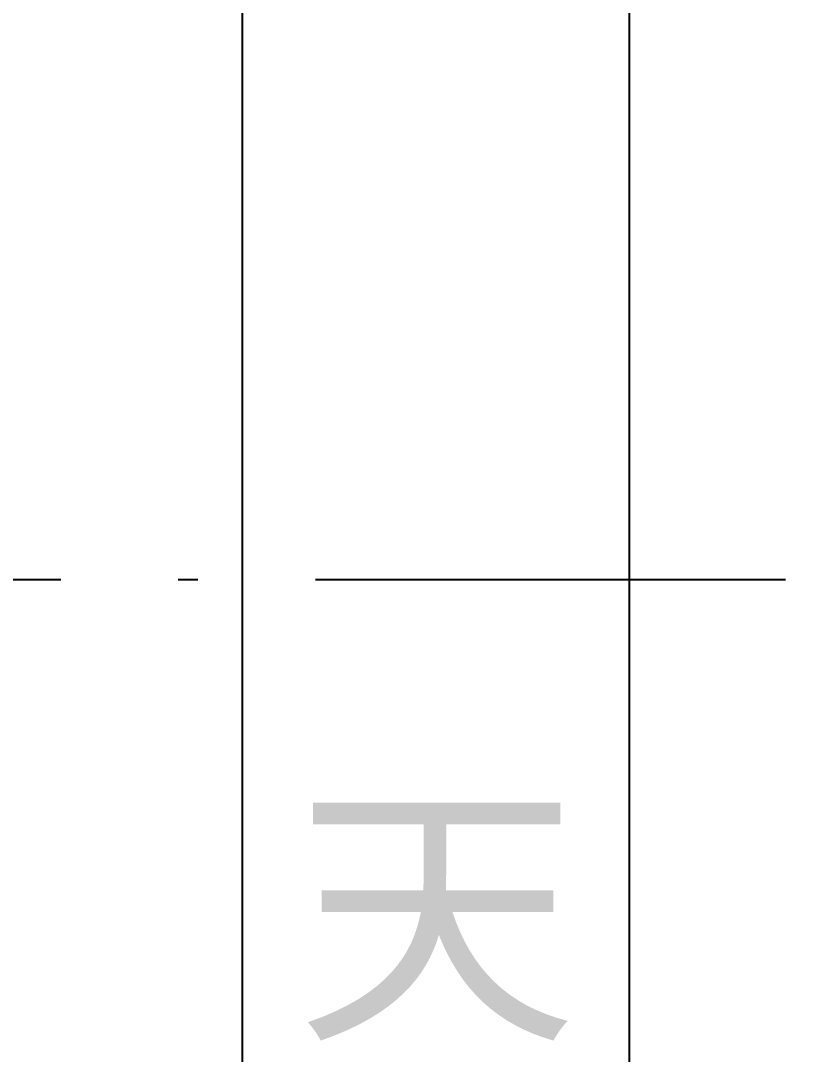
# Model space of a CAD drawing. Extents: x -120222 to -41942, y -19134 to 30932.
# Drawn here: x -68061 to -67288, y 23274 to 24278 of the extents above; entities that cross this region are included whole.
import ezdxf
from ezdxf.enums import TextEntityAlignment as Align

# ---------------------------------------------------------------- set-up
doc = ezdxf.new("R2010")
doc.units = 0
doc.header["$LTSCALE"] = 150
doc.header["$MEASUREMENT"] = 0
doc.linetypes.add('ISO-10______', pattern=[4.699, 3.048, -0.762, 0.127, -0.762])
doc.layers.add('__', color=7, linetype='CONTINUOUS')
doc.layers.add('____B', color=7, linetype='CONTINUOUS')
doc.styles.add('_______', font='ＭＳ ゴシック')

msp = doc.modelspace()

# ---------------------------------------------------------------- linework, layer by layer
at = {"layer": '__', "color": 0, "linetype": 'Continuous', "flags": 128}
for points in [[(-67845.53396, 24574.27896), (-63246.83048, 24574.27896), (-63246.83048, 11774.27896), (-67845.53396, 11774.27896)], [(-67845.53396, 24574.27896), (-67469.50798, 24574.27896), (-67469.50798, 11774.27896), (-67845.53396, 11774.27896)], [(-67845.53396, 24574.27896), (-63246.83048, 24574.27896), (-63246.83048, 22074.27896), (-67845.53396, 22074.27896)]]:
    msp.add_lwpolyline(points, close=True, dxfattribs=at)
at = {"layer": '____B', "color": 6, "linetype": 'ISO-10______'}
msp.add_line((-41943.00752, 23734.71684), (-107847.23944, 23734.71684), dxfattribs=at)

# ---------------------------------------------------------------- texts
at = {"layer": '__', "color": 0, "style": '_______'}
msp.add_text('天', height=200.64236, dxfattribs=at).set_placement((-67793.4673, 23510.09111), align=Align.TOP_LEFT)

doc.saveas('drawing.dxf')
